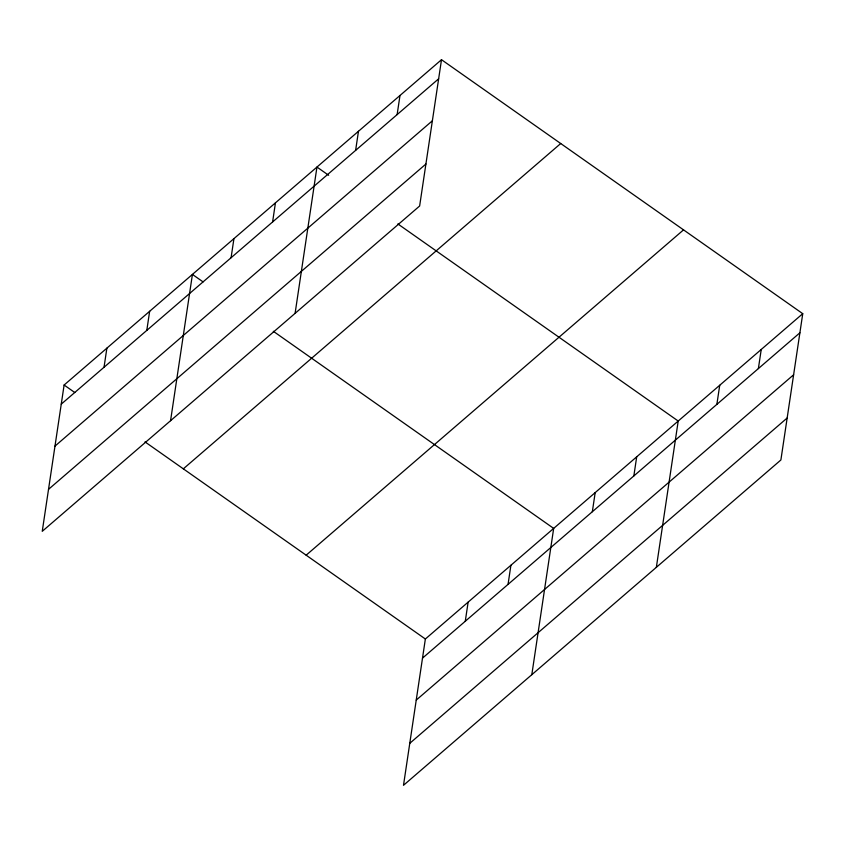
<?xml version="1.0" encoding="UTF-8"?>
<svg xmlns="http://www.w3.org/2000/svg" width="845" height="845" viewBox="0 0 845 845"><rect width="100%" height="100%" fill="white"/><g stroke="black" fill="none" stroke-linecap="round" stroke-linejoin="round"><path stroke-width="1.27" d="M441.502 59.699L64.114 385.024L42.25 531.315L419.638 206L441.502 59.699L802.75 313.685L780.886 459.976L403.498 785.301L425.362 639L802.75 313.685M104.03 367.269L106.882 348.151M146.798 330.395L149.649 311.277M170.563 420.704L192.428 274.414L203.064 281.892M231.076 257.746L233.938 238.628M272.597 221.96L275.449 202.842M295.095 313.347L316.959 167.056L328.673 175.295M355.618 150.389L358.47 131.271M397.129 114.603L399.991 95.485M465.278 621.255L468.13 602.136M508.046 584.381L510.908 565.263M531.811 674.69L553.676 528.4L273.315 331.282M592.334 511.732L595.186 492.614M633.845 475.946L636.697 456.828M656.354 567.333L678.208 421.042L397.858 223.936M716.866 404.375L719.729 385.257M758.377 368.589L761.239 349.471M61.252 404.142L438.639 78.817M54.988 446.107L432.365 120.793M48.524 489.339L425.912 164.025M183.323 468.838L560.71 143.523M306.154 555.186L683.542 229.872M422.511 658.118L799.888 332.803M416.236 700.093L793.624 374.779M409.772 743.325L787.16 418.011M64.114 385.024L74.761 392.502M145.013 441.893L425.362 639"/></g></svg>
